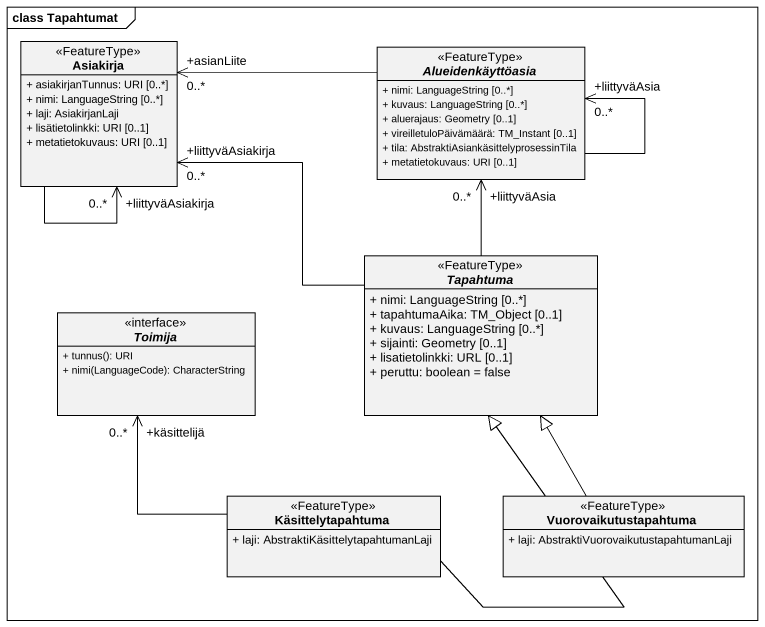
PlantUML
@startuml
mainframe class Tapahtumat
hide circle
hide empty members
skinparam classAttributeIconSize 0
class Asiakirja <<FeatureType>> {
  + asiakirjanTunnus: URI [0..*]
  + nimi: LanguageString [0..*]
  + laji: AsiakirjanLaji
  + lisätietolinkki: URI [0..1]
  + metatietokuvaus: URI [0..1]
}
abstract class Alueidenkäyttöasia <<FeatureType>> {
  + nimi: LanguageString [0..*]
  + kuvaus: LanguageString [0..*]
  + aluerajaus: Geometry [0..1]
  + vireilletuloPäivämäärä: TM_Instant [0..1]
  + tila: AbstraktiAsiankäsittelyprosessinTila
  + metatietokuvaus: URI [0..1]
}
abstract class Tapahtuma <<FeatureType>> {
  + nimi: LanguageString [0..*]
  + tapahtumaAika: TM_Object [0..1]
  + kuvaus: LanguageString [0..*]
  + sijainti: Geometry [0..1]
  + lisatietolinkki: URL [0..1]
  + peruttu: boolean = false
}
interface Toimija {
  + tunnus(): URI
  + nimi(LanguageCode): CharacterString
}
class Käsittelytapahtuma <<FeatureType>> {
  + laji: AbstraktiKäsittelytapahtumanLaji
}
class Vuorovaikutustapahtuma <<FeatureType>> {
  + laji: AbstraktiVuorovaikutustapahtumanLaji
}
Asiakirja --> "+liittyväAsiakirja\n0..*" Asiakirja
Alueidenkäyttöasia -left-> "+asianLiite\n0..*" Asiakirja
Alueidenkäyttöasia --> "+liittyväAsia\n0..*" Alueidenkäyttöasia
Tapahtuma -left-> "+liittyväAsiakirja\n0..*" Asiakirja
Tapahtuma -up-> "+liittyväAsia\n0..*" Alueidenkäyttöasia
Käsittelytapahtuma -up-|> Tapahtuma
Käsittelytapahtuma -up-> "+käsittelijä\n0..*" Toimija
Vuorovaikutustapahtuma -up-|> Tapahtuma
@enduml
